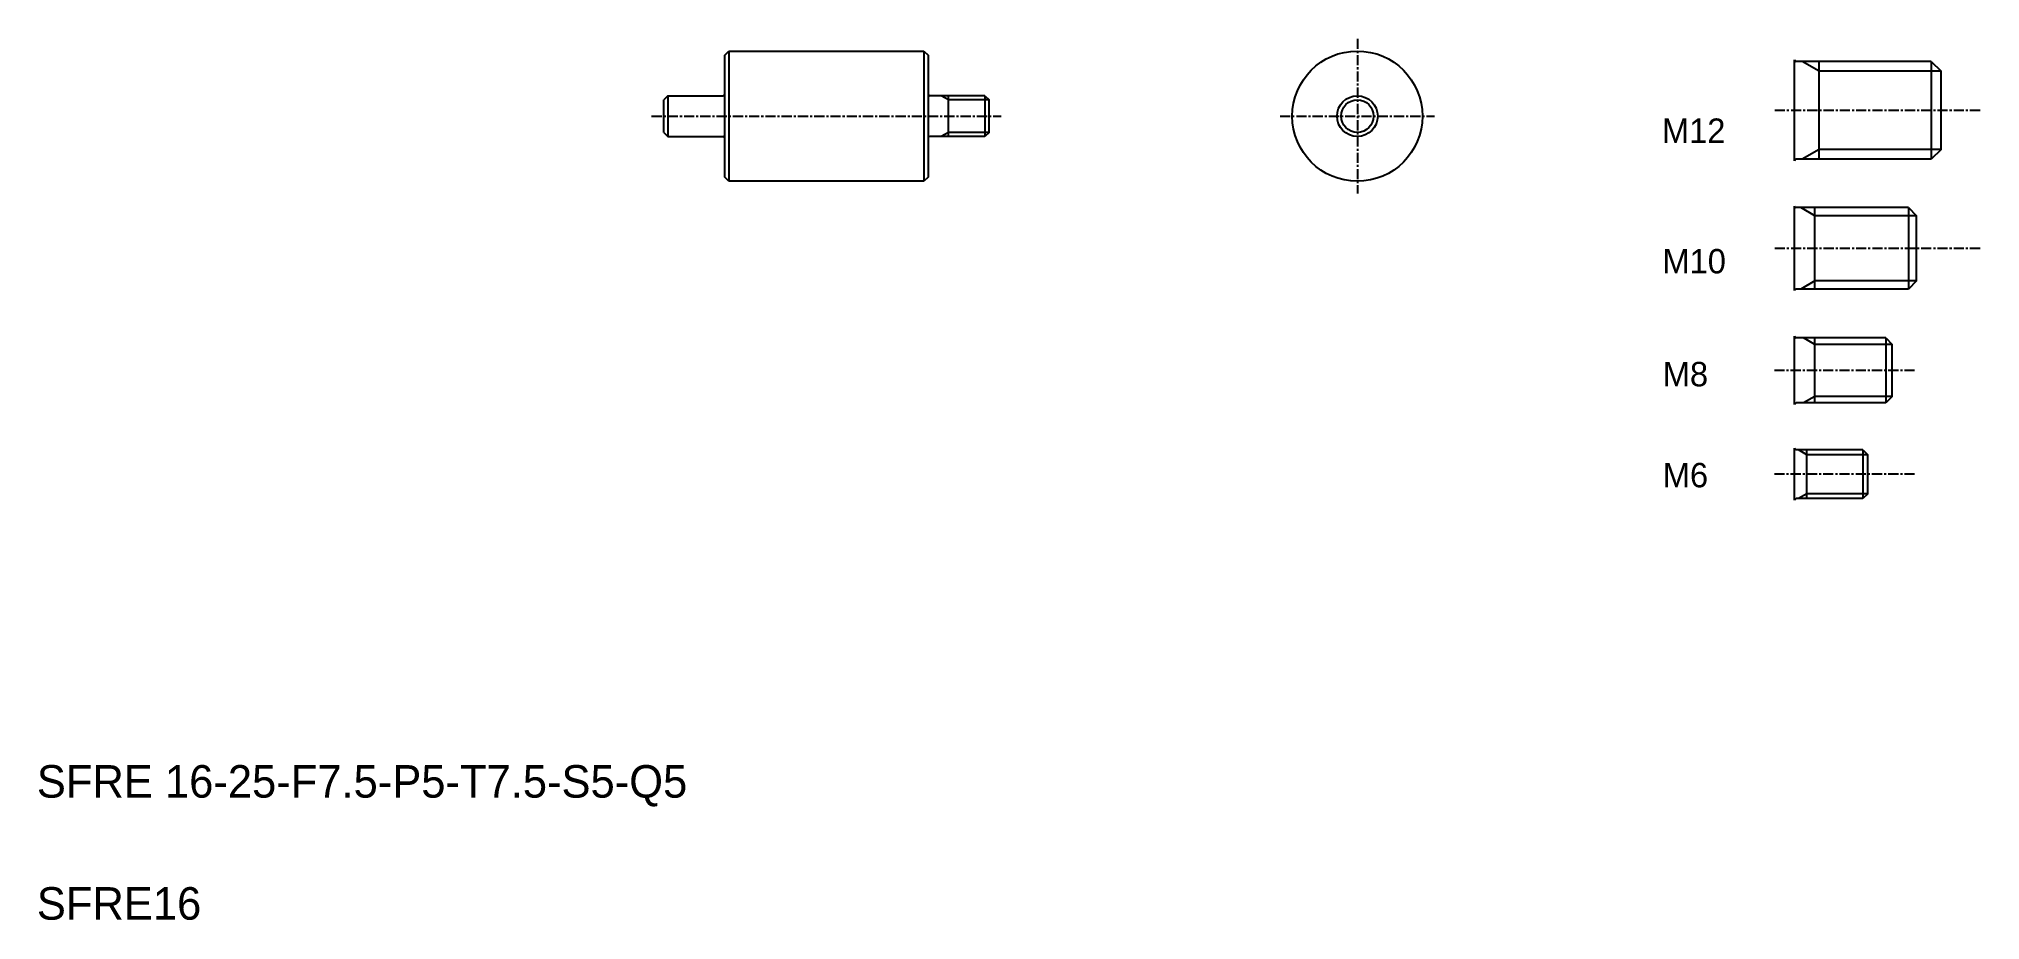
# Model space of a CAD drawing. Extents: x 10 to 249, y 10 to 118.
import ezdxf

# ---------------------------------------------------------------- set-up
doc = ezdxf.new("R2010")
doc.units = 0
doc.linetypes.add('CENTER', pattern=[2, 1.25, -0.25, 0.25, -0.25])
doc.layers.get('0').update_dxf_attribs({"linetype": 'CONTINUOUS'})
doc.layers.add('CENTER', color=1, linetype='CENTER')

msp = doc.modelspace()

# ---------------------------------------------------------------- linework, layer by layer
at = {"color": 7, "linetype": 'CONTINUOUS'}
for p, q in [((94.57, 116.26), (95.07, 116.76)), ((94.57, 101.26), (94.57, 116.26)), ((95.07, 116.76), (95.07, 100.76)), ((95.07, 116.76), (119.07, 116.76)), ((119.07, 116.76), (119.07, 100.76)), ((119.07, 116.76), (119.57, 116.26)), ((119.57, 116.26), (119.57, 101.26)), ((226.11, 103.27), (226.11, 115.67)), ((242.91, 115.47), (226.31, 115.47)), ((229.11, 103.47), (229.11, 115.47)), ((242.91, 115.47), (242.91, 103.47)), ((242.91, 115.47), (244.11, 114.27)), ((95.07, 112.51), (95.07, 112.51)), ((244.11, 104.67), (244.11, 114.27)), ((87.57, 111.26), (87.07, 110.76)), ((87.07, 106.76), (87.07, 110.76)), ((87.57, 111.26), (94.37, 111.26)), ((87.57, 111.26), (87.57, 106.26)), ((126.57, 111.26), (119.77, 111.26)), ((122.07, 106.26), (122.07, 111.26)), ((126.57, 111.26), (126.57, 106.26)), ((126.57, 111.26), (127.07, 110.76)), ((127.07, 106.76), (127.07, 110.76)), ((95.07, 108.76), (95.07, 108.76)), ((87.07, 106.76), (87.57, 106.26)), ((87.57, 106.26), (94.37, 106.26)), ((126.57, 106.26), (119.77, 106.26)), ((127.07, 106.76), (126.57, 106.26)), ((242.91, 103.47), (226.31, 103.47)), ((244.11, 104.67), (242.91, 103.47)), ((95.07, 100.76), (94.57, 101.26)), ((119.07, 100.76), (95.07, 100.76)), ((119.57, 101.26), (119.07, 100.76)), ((226.11, 87.31), (226.11, 97.71)), ((240.11, 97.51), (226.31, 97.51)), ((228.61, 87.51), (228.61, 97.51)), ((240.11, 97.51), (240.11, 87.51)), ((240.11, 97.51), (241.11, 96.51)), ((241.11, 88.51), (241.11, 96.51)), ((241.11, 88.51), (240.11, 87.51)), ((240.11, 87.51), (226.31, 87.51)), ((226.11, 73.31), (226.11, 81.71)), ((226.11, 73.31), (226.11, 81.71)), ((237.31, 81.51), (226.31, 81.51)), ((228.61, 73.51), (228.61, 81.51)), ((237.31, 81.51), (237.31, 73.51)), ((237.31, 81.51), (238.11, 80.71)), ((238.11, 74.31), (238.11, 80.71)), ((238.11, 74.31), (237.31, 73.51)), ((237.31, 73.51), (226.31, 73.51)), ((226.11, 63.68), (226.11, 67.95)), ((226.11, 61.55), (226.11, 67.95)), ((234.51, 67.75), (226.31, 67.75)), ((227.61, 61.75), (227.61, 67.75)), ((234.51, 67.75), (234.51, 61.75)), ((234.51, 67.75), (235.11, 67.15)), ((235.11, 62.35), (235.11, 67.15)), ((235.11, 62.35), (234.51, 61.75)), ((234.51, 61.75), (226.31, 61.75))]:
    msp.add_line(p, q, dxfattribs=at)
at = {"color": 3, "linetype": 'CONTINUOUS'}
for p, q in [((229.11, 114.27), (227.03, 115.47)), ((244.11, 114.27), (229.11, 114.27)), ((127.07, 110.76), (122.07, 110.76)), ((127.07, 106.76), (122.07, 106.76)), ((229.11, 104.67), (227.03, 103.47)), ((244.11, 104.67), (229.11, 104.67)), ((228.61, 96.51), (226.88, 97.51)), ((241.11, 96.51), (228.61, 96.51)), ((228.61, 88.51), (226.88, 87.51)), ((241.11, 88.51), (228.61, 88.51)), ((228.61, 80.71), (227.22, 81.51)), ((238.11, 80.71), (228.61, 80.71)), ((228.61, 74.31), (227.22, 73.51)), ((238.11, 74.31), (228.61, 74.31)), ((227.61, 67.15), (226.57, 67.75)), ((235.11, 67.15), (227.61, 67.15)), ((227.61, 62.35), (226.57, 61.75)), ((235.11, 62.35), (227.61, 62.35))]:
    msp.add_line(p, q, dxfattribs=at)
at = {"color": 3}
for p, q in [((122.07, 110.76), (121.2, 111.26)), ((122.07, 106.76), (121.2, 106.26))]:
    msp.add_line(p, q, dxfattribs=at)
at = {"color": 2, "linetype": 'CONTINUOUS'}
msp.add_line((227.61, 67.15), (227.09, 67.45), dxfattribs=at)
at = {"color": 7, "linetype": 'CONTINUOUS'}
for radius in [8, 2.5]:
    msp.add_circle((172.35, 108.76), radius, dxfattribs=at)
at = {"color": 3, "linetype": 'CONTINUOUS'}
msp.add_circle((172.35, 108.76), 2, dxfattribs=at)
at = {"color": 7, "linetype": 'CONTINUOUS'}
for centre, start, end in [((226.31, 115.67), 180, 270), ((94.37, 111.46), 270, 0), ((119.77, 111.46), 180, 270), ((94.37, 106.06), 0, 90), ((119.77, 106.06), 90, 180), ((226.31, 103.27), 90, 180), ((226.31, 97.71), 180, 270), ((226.31, 87.31), 90, 180), ((226.31, 81.71), 180, 270), ((226.31, 73.31), 90, 180), ((226.31, 67.95), 180, 270), ((226.31, 61.55), 90, 180)]:
    msp.add_arc(centre, 0.2, start, end, dxfattribs=at)
at = {"layer": 'CENTER', "color": 1, "linetype": 'CENTER'}
for p, q in [((172.35, 118.26), (172.35, 99.26)), ((85.57, 108.76), (128.57, 108.76)), ((162.85, 108.76), (181.85, 108.76)), ((248.92, 109.47), (223.58, 109.47)), ((248.92, 92.51), (223.58, 92.51)), ((240.87, 77.51), (223.58, 77.51)), ((240.87, 64.75), (223.58, 64.75))]:
    msp.add_line(p, q, dxfattribs=at)

# ---------------------------------------------------------------- texts
at = {"color": 7, "linetype": 'CONTINUOUS'}
for s, height, p in [('M12', 3, (209.8, 105.47)), ('M10', 3, (209.86, 89.43)), ('M8', 3, (209.9, 75.55)), ('M6', 3, (209.9, 63.14)), ('SFRE 16-25-F7.5-P5-T7.5-S5-Q5', 4, (10, 25)), ('SFRE16', 4, (10, 10))]:
    msp.add_text(s, height=height, dxfattribs=at).set_placement(p)

doc.saveas('drawing.dxf')
